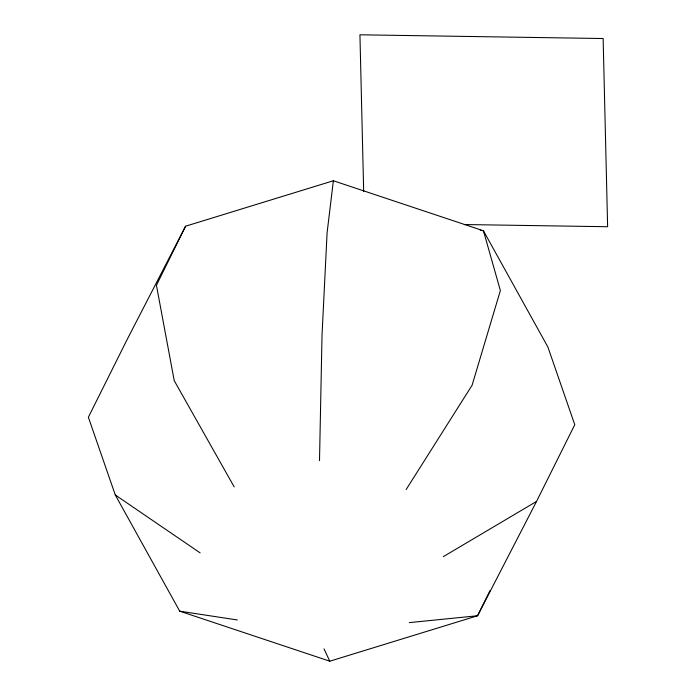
<?xml version="1.0" encoding="UTF-8"?>
<svg xmlns="http://www.w3.org/2000/svg" width="696" height="696" viewBox="0 0 696 696"><rect width="100%" height="100%" fill="white"/><g stroke="black" fill="none" stroke-linecap="round" stroke-linejoin="round"><path stroke-width="1.04" d="M319.507 460.656L322.022 335.228L327.094 232.777L333.367 180.76L483.433 230.785L547.865 346.973L574.774 424.717L536.52 501.451L477.578 615.751L329.791 661.2L179.725 611.175L115.292 494.978L88.375 417.243L126.637 340.509L185.571 226.209L333.367 180.76M185.571 226.209L156.435 285.264L174.226 380.677L234.187 486.895M490.001 590.582L477.578 615.751L409.326 622.615M406.151 489.54L472.088 385.253L500.372 290.545L483.433 230.785L480.231 230.289M443.352 556.626L536.52 501.451M464.31 224.53L607.625 226.731L603.136 38.532L359.936 34.8L363.677 191.635M179.725 611.175L237.353 619.971M115.292 494.978L200.152 552.885M323.997 648.855L329.791 661.2"/></g></svg>
